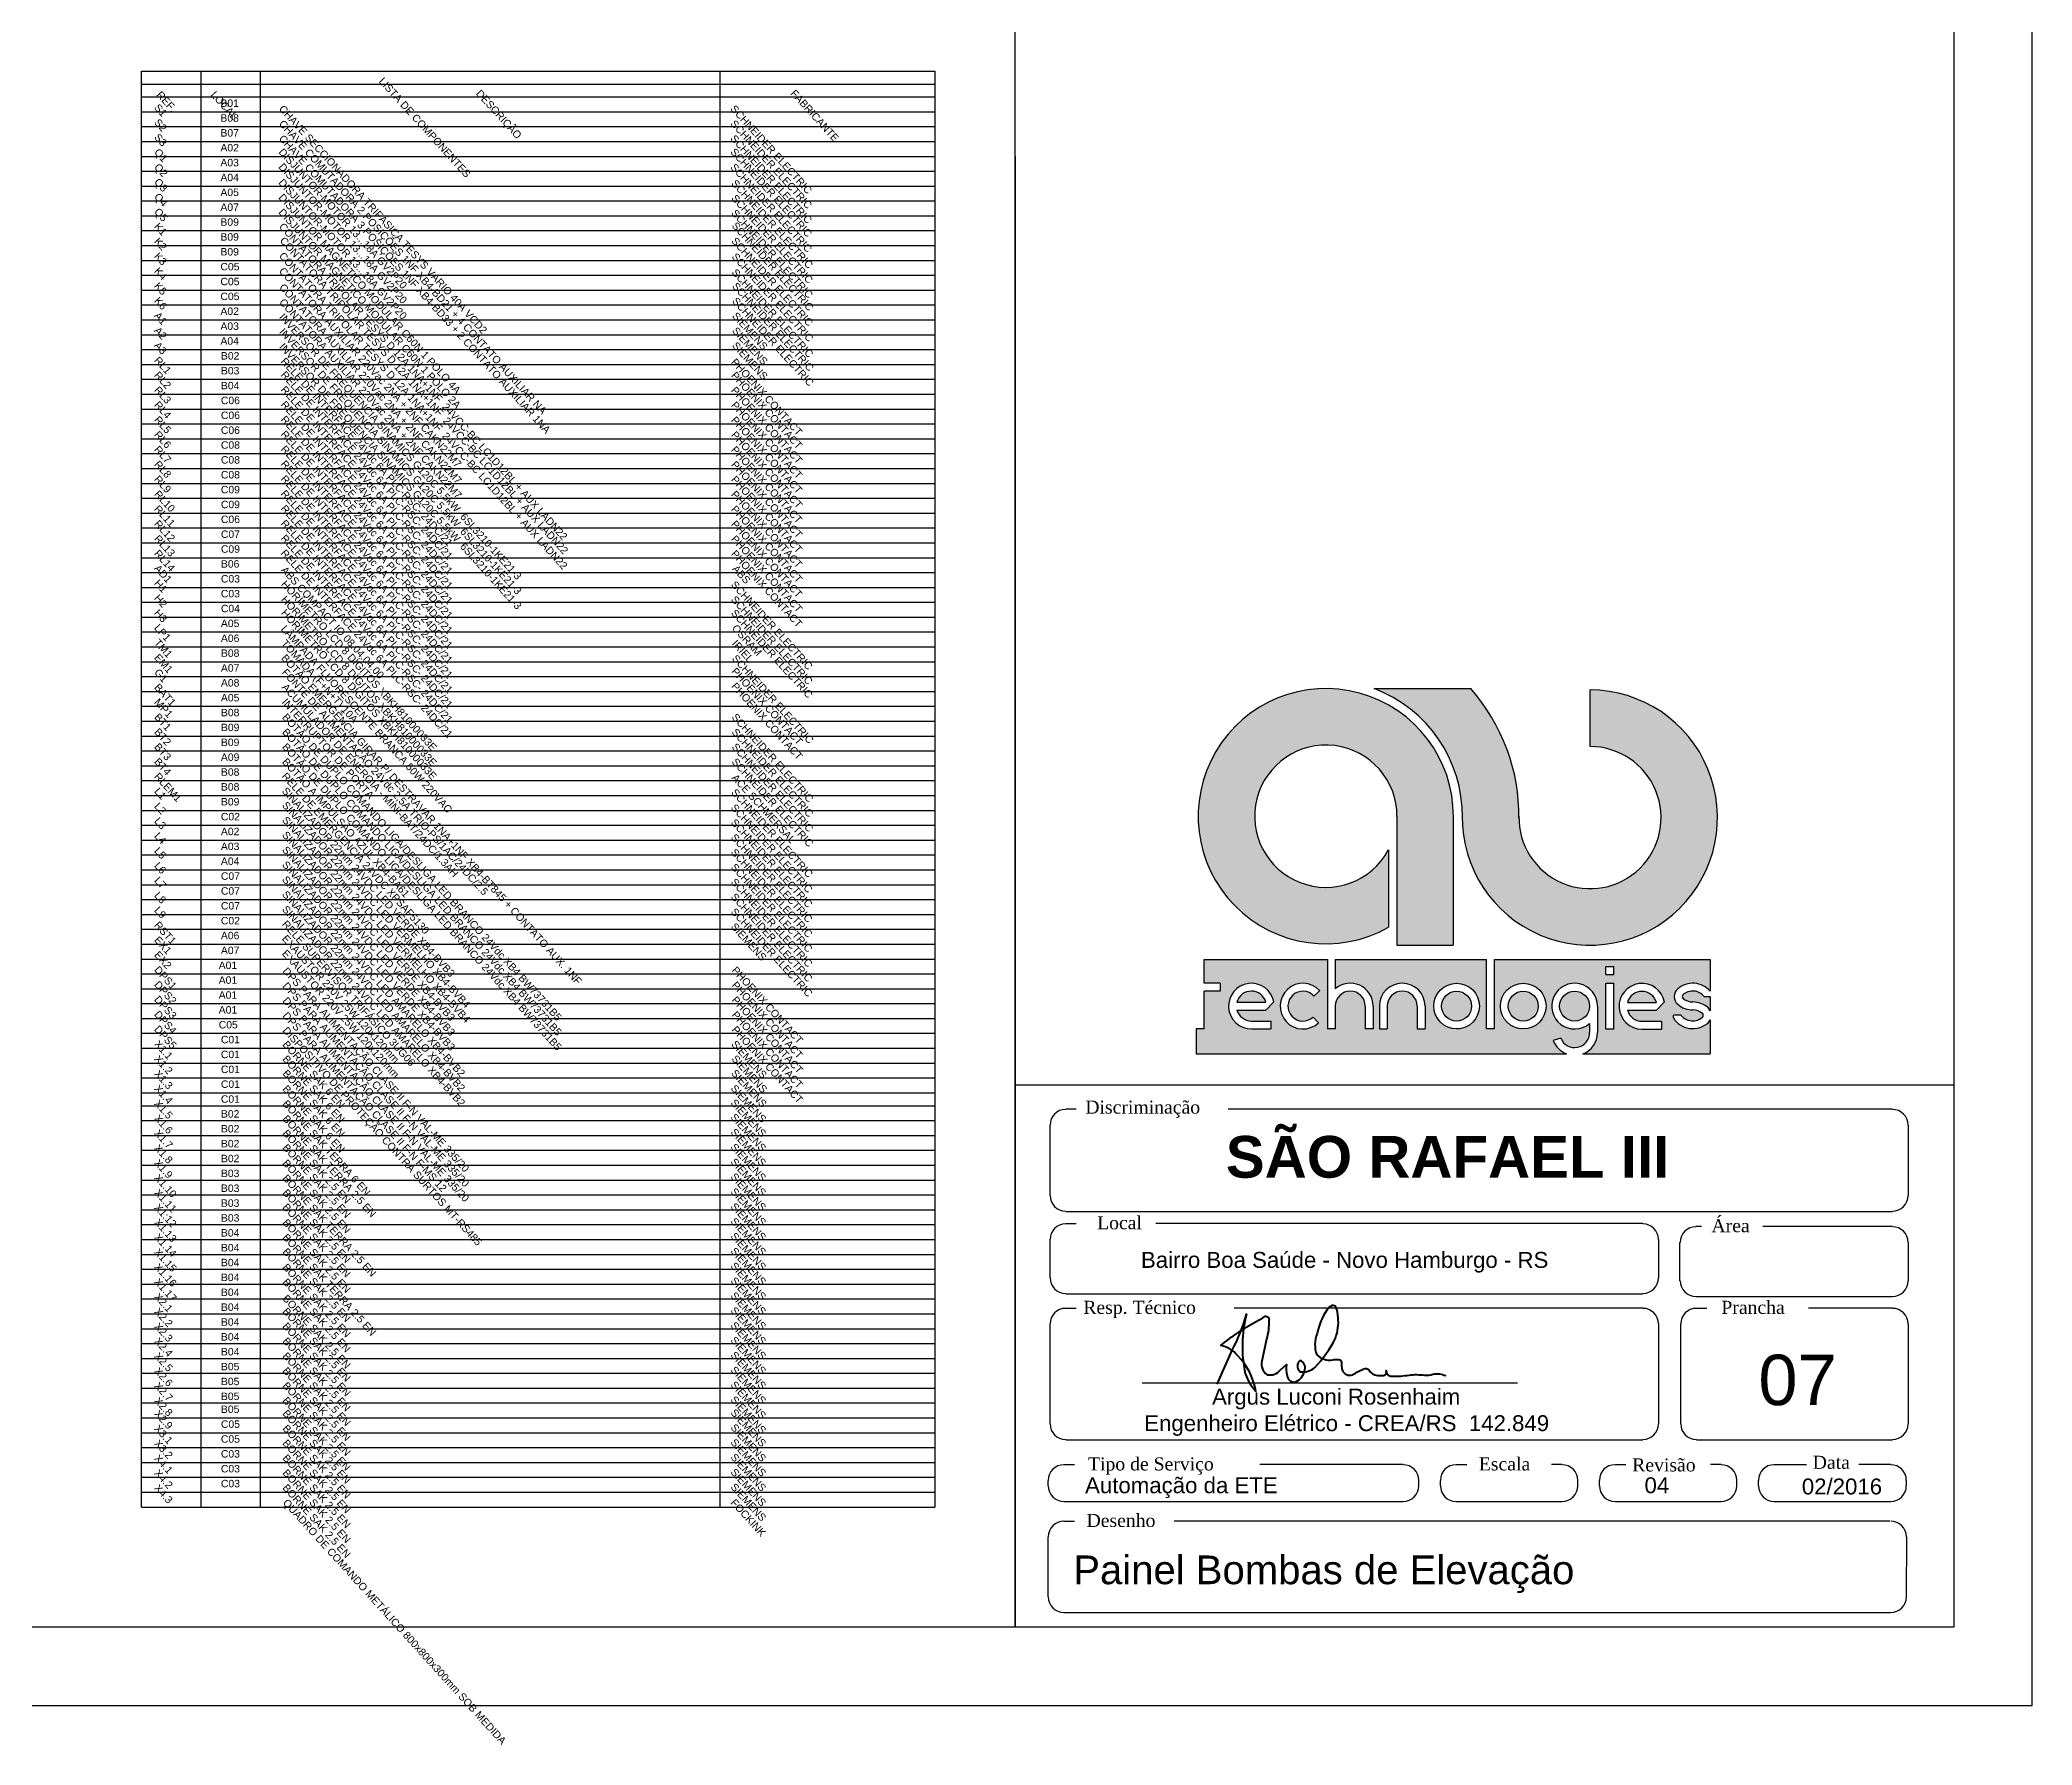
# Model space of a CAD drawing. Header units: millimetres. Extents: x 100 to 940, y 65 to 694.
# Drawn here: x 557.9 to 940, y 92.4 to 419.4 of the extents above; entities that cross this region are included whole.
import ezdxf

# ---------------------------------------------------------------- set-up
doc = ezdxf.new("R2010")
doc.units = ezdxf.units.MM
doc.layers.add('selo', color=7, linetype='Continuous')
doc.styles.add('Notes', font='arial.ttf', dxfattribs={"height": 3})
doc.styles.get("Standard").update_dxf_attribs({"font": 'arial.ttf'})

msp = doc.modelspace()

# ---------------------------------------------------------------- hatches: boundary and pattern name
at = {"layer": 'selo'}
h = msp.add_hatch(color=0, dxfattribs=at)
h.dxf.hatch_style = 1
h.paths.add_polyline_path([(832.33, 294.98), (813.8, 294.98, -0.314958), (830.72, 270.21, 2.411144), (855.21, 294.7), (855.21, 283.86, -2.45129), (841.58, 270.52, 0.182443)])
h.paths.add_polyline_path([(835.35, 243.04), (806.37, 243.04), (806.37, 237.41, -0.642986), (813.63, 234.09), (813.63, 229.71), (812.12, 229.71), (812.12, 234.09, 1), (806.37, 234.09), (806.37, 229.71), (804.86, 229.71), (804.86, 243.04), (781.24, 243.04), (781.24, 238.48), (784.26, 238.48), (784.26, 236.97), (781.23, 236.97), (781.23, 229.71), (779.69, 229.71), (779.69, 224.92), (850.67, 224.92, -0.214084), (848.15, 227.48), (849.6, 227.91, 0.821242), (855.14, 229.01), (855.14, 230.78, -4.60202), (856.65, 234.09), (856.65, 229.01, -0.309238), (853.85, 224.92), (878.25, 224.92), (878.25, 231.45, -0.100697), (877.78, 230.83, -0.45988), (871.2, 231.81), (871.2, 232.32), (872.69, 232.32, 0.427074), (876.81, 232, 0.410877), (876.82, 232.63, 0.186203), (874.92, 233.36, -0.181325), (872.05, 234.44, -0.458616), (872.04, 237.41, -0.41774), (878.25, 236.93), (878.25, 243.04), (836.89, 243.04), (836.89, 229.71), (835.35, 229.71)])
h.paths.add_polyline_path([(834.02, 234.09, -1), (825.25, 234.09, -1)], flags=16)
h.paths.add_polyline_path([(832.51, 234.09, -1), (826.76, 234.09, -1)], flags=0)
h.paths.add_polyline_path([(846.79, 234.09, -1), (838.03, 234.09, -1)], flags=16)
h.paths.add_polyline_path([(845.28, 234.09, -1), (839.54, 234.09, -1)], flags=0)
h.paths.add_polyline_path([(823.59, 234.09), (823.59, 229.71), (822.08, 229.71), (822.08, 234.09, 1), (816.33, 234.09), (816.33, 229.71), (814.82, 229.71), (814.82, 234.09, -1)], flags=16)
h.paths.add_polyline_path([(858.22, 241.69), (859.76, 241.69), (859.76, 240.17), (858.22, 240.17)], flags=16)
h.paths.add_polyline_path([(858.22, 238.48), (859.76, 238.48), (859.76, 229.67), (858.22, 229.67)], flags=16)
h.paths.add_polyline_path([(869.47, 234.88), (867.94, 233.3), (862.39, 233.3, 0.338023), (865.17, 231.18), (868.91, 231.18), (868.91, 229.67), (865.17, 229.67, -2.123663)], flags=16)
h.paths.add_polyline_path([(862.38, 234.78, -0.767778), (867.94, 234.81)], flags=0)
h.paths.add_polyline_path([(803.38, 237.05), (802.27, 236.02, 2.414214), (802.1, 231.96), (803.12, 230.85, -2.414214)], flags=16)
h.paths.add_polyline_path([(794.59, 234.92), (793.05, 233.34), (787.51, 233.34, 0.338023), (790.28, 231.22), (794.03, 231.22), (794.03, 229.71), (790.28, 229.71, -2.123663)], flags=16)
h.paths.add_polyline_path([(793.05, 234.85), (787.5, 234.82, -0.767778)], flags=0)
h.paths.add_polyline_path([(826.76, 234.09, 1), (832.51, 234.09, 1)], flags=0)
h.paths.add_polyline_path([(845.28, 234.09, 1), (839.54, 234.09, 1)], flags=0)
h.paths.add_polyline_path([(849.39, 234.09, 1), (855.14, 234.09, 1)], flags=17)
h.paths.add_polyline_path([(867.94, 234.81, 0.767778), (862.38, 234.78)], flags=0)
h.paths.add_polyline_path([(874.9, 234.87, -0.181325), (877.77, 233.8, -0.101013), (878.25, 233.18), (878.25, 235.92), (877.13, 235.92, 0.427074), (873.01, 236.24, 0.410877), (873, 235.61, 0.186203)], flags=17)
h.paths.add_polyline_path([(793.05, 234.85, 0.767778), (787.5, 234.82)], flags=0)
h = msp.add_hatch(color=0, dxfattribs=at)
h.dxf.hatch_style = 1
h.paths.add_polyline_path([(816.57, 249.21), (816.57, 264.06, -8.182778), (818.19, 270.43), (818.19, 245.77), (829, 245.77), (829, 270.37, 3.718524)])
h = msp.add_hatch(color=0, dxfattribs=at)
h.dxf.hatch_style = 1
h.paths.add_polyline_path([(787.5, 234.82), (793.05, 234.85, 0.767778)])
h.paths.add_polyline_path([(826.76, 234.09, 1), (832.51, 234.09, 1)])
h.paths.add_polyline_path([(839.54, 234.09, 1), (845.28, 234.09, 1)])
h.paths.add_polyline_path([(862.38, 234.78), (867.94, 234.81, 0.767778)])

# ---------------------------------------------------------------- linework, layer by layer
for p, q in [((745, 115), (745, 679)), ((577.4, 138.04), (577.4, 413.34)), ((577.4, 413.34), (729.59, 413.34)), ((588.8, 413.34), (588.8, 138.04)), ((600.2, 413.34), (600.2, 138.04)), ((688.36, 413.34), (688.36, 138.04)), ((729.59, 413.34), (729.59, 138.04)), ((577.4, 410.86), (729.59, 410.86)), ((577.4, 408.42), (729.59, 408.42)), ((577.4, 405.57), (729.59, 405.57)), ((577.4, 402.72), (729.59, 402.72)), ((577.4, 399.87), (729.59, 399.87)), ((577.4, 397.02), (729.59, 397.02)), ((577.4, 394.17), (729.59, 394.17)), ((745, 397), (745, 115)), ((577.4, 391.32), (729.59, 391.32)), ((577.4, 388.47), (729.59, 388.47)), ((577.4, 385.62), (729.59, 385.62)), ((577.4, 382.77), (729.59, 382.77)), ((577.4, 379.92), (729.59, 379.92)), ((577.4, 377.07), (729.59, 377.07)), ((577.4, 374.22), (729.59, 374.22)), ((577.4, 371.37), (729.59, 371.37)), ((577.4, 368.52), (729.59, 368.52)), ((577.4, 365.67), (729.59, 365.67)), ((577.4, 362.82), (729.59, 362.82)), ((577.4, 359.97), (729.59, 359.97)), ((577.4, 357.12), (729.59, 357.12)), ((577.4, 354.27), (729.59, 354.27)), ((577.4, 351.42), (729.59, 351.42)), ((577.4, 348.57), (729.59, 348.57)), ((577.4, 345.72), (729.59, 345.72)), ((577.4, 342.87), (729.59, 342.87)), ((577.4, 340.02), (729.59, 340.02)), ((577.4, 337.17), (729.59, 337.17)), ((577.4, 334.32), (729.59, 334.32)), ((577.4, 331.47), (729.59, 331.47)), ((577.4, 328.62), (729.59, 328.62)), ((577.4, 328.62), (729.59, 328.62)), ((577.4, 325.77), (729.59, 325.77)), ((577.4, 322.92), (729.59, 322.92)), ((577.4, 320.07), (729.59, 320.07)), ((577.4, 317.22), (729.59, 317.22)), ((577.4, 314.37), (729.59, 314.37)), ((577.4, 311.52), (729.59, 311.52)), ((577.4, 308.67), (729.59, 308.67)), ((577.4, 305.82), (729.59, 305.82)), ((577.4, 302.97), (729.59, 302.97)), ((577.4, 300.12), (729.59, 300.12)), ((577.4, 297.27), (729.59, 297.27)), ((577.4, 294.42), (729.59, 294.42)), ((577.4, 291.57), (729.59, 291.57)), ((577.4, 288.72), (729.59, 288.72)), ((577.4, 285.87), (729.59, 285.87)), ((577.4, 283.02), (729.59, 283.02)), ((577.4, 280.17), (729.59, 280.17)), ((577.4, 277.32), (729.59, 277.32)), ((577.4, 274.47), (729.59, 274.47)), ((577.4, 271.62), (729.59, 271.62)), ((577.4, 271.62), (729.59, 271.62)), ((577.4, 268.77), (729.59, 268.77)), ((577.4, 265.92), (729.59, 265.92)), ((577.4, 263.07), (729.59, 263.07)), ((577.4, 260.22), (729.59, 260.22)), ((577.4, 257.37), (729.59, 257.37)), ((577.4, 254.52), (729.59, 254.52)), ((577.4, 251.67), (729.59, 251.67)), ((577.4, 248.82), (729.59, 248.82)), ((577.4, 245.97), (729.59, 245.97)), ((577.4, 243.12), (729.59, 243.12)), ((577.4, 240.27), (729.59, 240.27)), ((577.4, 237.42), (729.59, 237.42)), ((577.4, 234.57), (729.59, 234.57)), ((577.4, 231.72), (729.59, 231.72)), ((577.4, 228.87), (729.59, 228.87)), ((577.4, 226.02), (729.59, 226.02)), ((577.4, 223.17), (729.59, 223.17)), ((577.4, 220.32), (729.59, 220.32)), ((577.4, 217.47), (729.59, 217.47)), ((577.4, 214.99), (729.59, 214.99)), ((577.4, 212.14), (729.59, 212.14)), ((577.4, 209.29), (729.59, 209.29)), ((577.4, 206.44), (729.59, 206.44)), ((577.4, 203.59), (729.59, 203.59)), ((577.4, 200.74), (729.59, 200.74)), ((577.4, 197.89), (729.59, 197.89)), ((577.4, 195.04), (729.59, 195.04)), ((577.4, 192.19), (729.59, 192.19)), ((577.4, 189.34), (729.59, 189.34)), ((577.4, 186.49), (729.59, 186.49)), ((577.4, 183.64), (729.59, 183.64)), ((577.4, 180.79), (729.59, 180.79)), ((577.4, 177.94), (729.59, 177.94)), ((577.4, 175.09), (729.59, 175.09)), ((577.4, 172.24), (729.59, 172.24)), ((577.4, 169.39), (729.59, 169.39)), ((577.4, 166.54), (729.59, 166.54)), ((577.4, 163.69), (729.59, 163.69)), ((577.4, 160.84), (729.59, 160.84)), ((577.4, 157.99), (729.59, 157.99)), ((577.4, 155.14), (729.59, 155.14)), ((577.4, 152.29), (729.59, 152.29)), ((577.4, 149.44), (729.59, 149.44)), ((577.4, 146.59), (729.59, 146.59)), ((577.4, 143.74), (729.59, 143.74)), ((577.4, 140.89), (729.59, 140.89)), ((577.4, 138.04), (729.59, 138.04))]:
    msp.add_line(p, q)
for points in [[(100, 100), (940, 100), (940, 693.94), (100, 693.94)], [(150, 679), (925, 679), (925, 115), (150, 115)]]:
    msp.add_lwpolyline(points, close=True)
for p in [(577.4, 411.27), (577.4, 411.27), (582.96, 228.87), (582.96, 228.87)]:
    msp.add_point(p)
at = {"layer": 'selo', "color": 0}
for p, q in [((813.8, 294.98), (832.33, 294.98)), ((855.21, 283.86), (855.21, 294.7)), ((818.19, 270.43), (818.19, 245.77)), ((829, 270.37), (829, 245.77)), ((816.57, 264.06), (816.57, 249.21)), ((818.19, 245.77), (829, 245.77)), ((781.24, 238.48), (781.24, 243.04)), ((781.24, 243.04), (804.86, 243.04)), ((804.86, 243.04), (804.86, 229.71)), ((806.37, 243.04), (806.37, 237.41)), ((806.37, 243.04), (835.35, 243.04)), ((835.35, 229.71), (835.35, 243.04)), ((836.89, 243.04), (878.25, 243.04)), ((836.89, 229.71), (836.89, 243.01)), ((858.22, 240.17), (858.22, 241.69)), ((858.22, 241.69), (859.76, 241.69)), ((859.76, 240.17), (859.76, 241.69)), ((878.25, 243.04), (878.25, 236.93)), ((781.23, 229.71), (781.23, 236.97)), ((784.26, 236.97), (781.23, 236.97)), ((784.26, 238.48), (781.24, 238.48)), ((784.26, 238.48), (784.26, 236.97)), ((802.27, 236.02), (803.38, 237.05)), ((858.22, 240.17), (859.76, 240.17)), ((858.22, 229.67), (858.22, 238.48)), ((858.22, 238.48), (859.76, 238.48)), ((859.76, 229.67), (859.76, 238.48)), ((787.5, 234.82), (793.05, 234.85)), ((787.51, 233.34), (793.05, 233.34)), ((793.05, 233.34), (794.59, 234.92)), ((806.37, 234.09), (806.37, 229.71)), ((812.12, 234.09), (812.12, 229.71)), ((813.63, 234.09), (813.63, 229.71)), ((814.82, 234.09), (814.82, 229.71)), ((816.33, 234.09), (816.33, 229.71)), ((822.08, 234.09), (822.08, 229.71)), ((823.59, 234.09), (823.59, 229.71)), ((856.65, 234.09), (856.65, 229.01)), ((862.38, 234.78), (867.94, 234.81)), ((862.39, 233.3), (867.94, 233.3)), ((867.94, 233.3), (869.47, 234.88)), ((877.13, 235.92), (878.25, 235.92)), ((878.25, 235.92), (878.25, 233.18)), ((781.23, 229.71), (779.69, 229.71)), ((779.69, 229.71), (779.69, 224.92)), ((790.28, 231.22), (794.03, 231.22)), ((790.28, 229.71), (794.03, 229.71)), ((794.03, 231.22), (794.03, 229.71)), ((802.1, 231.96), (803.12, 230.85)), ((806.37, 229.71), (804.86, 229.71)), ((813.63, 229.71), (812.12, 229.71)), ((814.82, 229.71), (816.33, 229.71)), ((822.08, 229.71), (823.59, 229.71)), ((830.17, 229.74), (829.63, 229.71)), ((836.89, 229.71), (835.35, 229.71)), ((855.14, 230.78), (855.14, 229.01)), ((859.76, 229.67), (858.22, 229.67)), ((865.17, 231.18), (868.91, 231.18)), ((865.17, 229.67), (868.91, 229.67)), ((868.91, 231.18), (868.91, 229.67)), ((872.69, 232.32), (871.2, 232.32)), ((871.2, 231.81), (871.2, 232.32)), ((878.25, 231.45), (878.25, 224.92)), ((849.6, 227.91), (848.15, 227.48)), ((779.69, 224.92), (850.67, 224.92)), ((853.85, 224.92), (878.25, 224.92)), ((745, 219), (925, 219)), ((756.69, 214.33), (754.66, 214.33)), ((913.21, 214.33), (785.84, 214.33)), ((751.61, 211.28), (751.61, 197.78)), ((916.26, 197.78), (916.26, 211.28)), ((754.66, 194.73), (913.21, 194.73)), ((754.66, 192.4), (756.69, 192.4)), ((865.35, 192.4), (771.93, 192.4)), ((876.56, 191.84), (875.51, 191.84)), ((913.21, 191.84), (888.36, 191.84)), ((751.61, 189.35), (751.61, 181.99)), ((868.39, 181.99), (868.39, 189.35)), ((872.46, 181.43), (872.46, 188.79)), ((916.26, 181.43), (916.26, 188.79)), ((754.66, 178.94), (865.35, 178.94)), ((754.66, 176.19), (756.69, 176.19)), ((865.35, 176.19), (787, 176.19)), ((875.51, 178.39), (913.21, 178.39)), ((875.6, 176.19), (877.63, 176.19)), ((913.21, 176.19), (897.13, 176.19)), ((751.61, 173.14), (751.61, 153.98)), ((868.39, 153.98), (868.39, 173.14)), ((872.55, 173.14), (872.55, 153.98)), ((916.26, 153.98), (916.26, 173.14)), ((769.31, 161.86), (841.3, 161.86)), ((754.66, 150.93), (865.35, 150.93)), ((875.6, 150.93), (913.21, 150.93)), ((754.31, 146.2), (756.34, 146.2)), ((819.36, 146.2), (791.92, 146.2)), ((829.52, 146.2), (831.56, 146.2)), ((849.85, 146.2), (847.82, 146.2)), ((860.01, 146.2), (862.05, 146.2)), ((880.34, 146.2), (878.31, 146.2)), ((890.51, 146.2), (896.7, 146.2)), ((912.87, 146.2), (906.79, 146.2)), ((751.26, 143.15), (751.26, 142.13)), ((822.41, 142.13), (822.41, 143.15)), ((826.47, 143.15), (826.47, 142.13)), ((852.9, 142.13), (852.9, 143.15)), ((856.97, 143.15), (856.97, 142.13)), ((883.39, 142.13), (883.39, 143.15)), ((887.46, 143.15), (887.46, 142.13)), ((915.92, 142.13), (915.92, 143.15)), ((754.31, 139.08), (819.36, 139.08)), ((829.52, 139.08), (849.85, 139.08)), ((860.01, 139.08), (880.34, 139.08)), ((890.51, 139.08), (912.87, 139.08)), ((754.31, 135.36), (756.34, 135.36)), ((912.72, 135.31), (775.47, 135.36)), ((751.26, 132.31), (751.26, 120.82)), ((915.89, 120.81), (915.94, 132.31)), ((754.31, 117.82), (912.89, 117.82))]:
    msp.add_line(p, q, dxfattribs=at)
msp.add_lwpolyline([(745, 115), (745, 219), (925, 219), (925, 115)], close=True, dxfattribs=at)
at = {"layer": 'selo', "color": 0, "linetype": 'Continuous', "lineweight": 40, "transparency": 33554687}
msp.add_lwpolyline([(783.71, 161.57), (786.63, 168.22, 0.05993), (789.33, 175.04, 0.114734), (789.08, 163.67, 0.105575), (791.11, 160.29, 0.152792), (787.63, 167.08, 0.174248), (784.39, 169.03, -0.042414), (791.18, 173.62, 0.031525), (792.89, 174.61, -0.590951), (793.63, 173.83, -0.072), (793.17, 170.24), (792.28, 166.01, 0.292783), (793.28, 163.42, 0.292783), (795.87, 164.34), (797.01, 165.37, 0.084237), (797.12, 163.21, 0.426622), (798.79, 162.03, 0.240648), (800.53, 164.41, 0.382176), (799.64, 166.16, 0.493606), (799.64, 163.99, 0.220907), (802.42, 164.77, 0.080728), (806.4, 170.45, 0.11357), (806.91, 174.35, 0.101958), (806.48, 176.38, 0.356196), (805.74, 176.66, 0.192525), (804.76, 175.82, 0.098877), (802.91, 171.31, 0.195151), (802.81, 167.22, 0.246302), (805.86, 166.26, -0.124424), (807.06, 166.31, -0.323775), (807.56, 165.76, 0.115641), (807.71, 164.34, 0.432756), (809.7, 163.42, -0.031443), (811.86, 164.54, -0.343208), (812.82, 164.33, 0.248336), (814.47, 163.28), (815.44, 163.24, 0.553873), (816.15, 164.19, 0.474188), (817.24, 163.13, 0.048993), (820.55, 163.35, -0.070964), (823.46, 163.31, 0.086771), (825.09, 163.52, -0.151332), (827.53, 163.24)], format="xyb", dxfattribs=at)
at = {"layer": 'selo', "color": 0}
for centre, radius in [((829.63, 234.09), 4.38), ((829.63, 234.09), 2.87), ((842.41, 234.09), 4.38), ((842.41, 234.09), 2.87), ((852.26, 234.09), 2.87)]:
    msp.add_circle(centre, radius, dxfattribs=at)
for centre, radius, start, end in [((804.54, 270.51), 24.47, 359.68, 299.4716), ((804.56, 270.5), 26.17, 359.3799, 69.3088), ((855.19, 270.24), 24.47, 179.3659, 89.9528), ((804.56, 270.5), 37.02, 359.3542, 41.3911), ((804.55, 270.5), 13.64, 359.6979, 331.8281), ((855.21, 270.23), 13.63, 178.8138, 90), ((790.28, 234.09), 4.38, 10.8601, 270), ((790.28, 234.09), 2.87, 15.2617, 165.3268), ((800.16, 234.08), 4.38, 42.6221, 312.6221), ((800.16, 234.08), 2.87, 42.6221, 312.6221), ((809.24, 234.09), 4.38, 0, 130.9618), ((809.24, 234.09), 2.87, 0, 180), ((819.2, 234.09), 4.38, 0, 180), ((819.2, 234.09), 2.87, 0, 180), ((852.26, 234.09), 4.38, 0, 310.9618), ((865.17, 234.05), 4.38, 10.8601, 270), ((865.17, 234.05), 2.87, 15.2617, 165.3268), ((873.33, 235.92), 1.96, 130.762, 229.3098), ((874.91, 234.1), 4.38, 40.2262, 130.9152), ((874.91, 234.11), 2.86, 39.285, 131.7894), ((790.28, 234.09), 2.87, 195.2942, 270), ((865.17, 234.05), 2.87, 195.2942, 270), ((874.91, 237.73), 4.37, 229.0108, 270.0418), ((873.33, 235.92), 0.45, 127.1355, 232.2591), ((874.9, 237.7), 2.82, 227.7757, 270.1536), ((874.91, 230.51), 4.37, 49.0108, 90.0418), ((874.92, 230.54), 2.82, 47.7757, 90.1536), ((876.49, 232.32), 1.96, 26.2375, 49.3098), ((874.91, 234.14), 4.38, 212.1283, 310.9152), ((874.91, 234.13), 2.86, 219.285, 311.7894), ((876.49, 232.32), 0.45, 307.1355, 52.2591), ((876.49, 232.32), 1.96, 310.762, 333.7625), ((852.26, 229.01), 4.38, 200.3996, 248.7344), ((852.26, 229.01), 2.87, 202.4229, 0), ((852.26, 229.01), 4.38, 291.2656, 0), ((754.66, 211.28), 3, 90, 180), ((913.21, 211.28), 3, 0, 90), ((754.66, 197.78), 3, 180, 270), ((913.21, 197.78), 3, 270, 0), ((754.66, 189.35), 3, 90, 180), ((865.35, 189.35), 3, 0, 90), ((875.51, 188.79), 3, 90, 180), ((913.21, 188.79), 3, 0, 90), ((754.66, 181.99), 3, 180, 270), ((865.35, 181.99), 3, 270, 0), ((875.51, 181.43), 3, 180, 270), ((913.21, 181.43), 3, 270, 0), ((754.66, 173.14), 3, 90, 180), ((865.35, 173.14), 3, 0, 90), ((875.6, 173.14), 3, 90, 180), ((913.21, 173.14), 3, 0, 90), ((754.66, 153.98), 3, 180, 270), ((865.35, 153.98), 3, 270, 0), ((875.6, 153.98), 3, 180, 270), ((913.21, 153.98), 3, 270, 0), ((754.31, 143.15), 3, 90, 180), ((819.36, 143.15), 3, 0, 90), ((829.52, 143.15), 3, 90, 180), ((849.85, 143.15), 3, 0, 90), ((860.01, 143.15), 3, 90, 180), ((880.34, 143.15), 3, 0, 90), ((890.51, 143.15), 3, 90, 180), ((912.87, 143.15), 3, 0, 90), ((754.31, 142.13), 3, 180, 270), ((819.36, 142.13), 3, 270, 0), ((829.52, 142.13), 3, 180, 270), ((849.85, 142.13), 3, 270, 0), ((860.01, 142.13), 3, 180, 270), ((880.34, 142.13), 3, 270, 0), ((890.51, 142.13), 3, 180, 270), ((912.87, 142.13), 3, 270, 0), ((754.31, 132.31), 3, 90, 180), ((912.89, 132.31), 3, 0, 90), ((754.31, 120.82), 3, 180, 270), ((912.89, 120.82), 3, 270, 0)]:
    msp.add_arc(centre, radius, start, end, dxfattribs=at)

# ---------------------------------------------------------------- texts
at = {"style": 'Notes'}
for s, p in [('REF.', (580.18, 408.74)), ('LOCAL.', (590.6, 408.74)), ('LISTA DE COMPONENTES', (622.84, 411.34)), ('DESCRIÇÃO', (641.47, 409)), ('FABRICANTE', (701.79, 409.02)), ('S1', (579.75, 406.28)), ('CHAVE SECCIONADORA TRIFÁSICA TESYS VARIO 40A VCD2', (603.67, 406.04)), ('SCHNEIDER ELECTRIC', (690.26, 406.05)), ('S2', (579.75, 403.43)), ('S3', (579.75, 400.58)), ('CHAVE COMUTADORA 2 POSIÇÕES 1NF XB4-BD21 + 4 CONTATO AUXILIAR NA', (603.67, 403.19)), ('SCHNEIDER ELECTRIC', (690.26, 403.2)), ('Q1', (579.75, 397.73)), ('DISJUNTOR-MOTOR 13...18A GV2P20', (603.61, 397.77)), ('CHAVE COMUTADORA 3 POSIÇÕES 1NF XB4-BD33 + 2 CONTATO AUXILIAR 1NA', (603.67, 400.34)), ('SCHNEIDER ELECTRIC', (690.26, 400.35)), ('SCHNEIDER ELECTRIC', (690.26, 397.78)), ('Q2', (579.75, 394.88)), ('DISJUNTOR-MOTOR 13...18A GV2P20', (603.61, 394.92)), ('SCHNEIDER ELECTRIC', (690.26, 394.84)), ('Q3', (579.75, 392.03)), ('Q4', (579.75, 389.18)), ('DISJUNTOR-MOTOR 13...18A GV2P20', (603.59, 391.91)), ('DISJUNTOR MAGNÉTICO MODULAR C60N 1 POLO 4A', (603.59, 389.06)), ('SCHNEIDER ELECTRIC', (690.44, 391.75)), ('Q5', (579.75, 386.33)), ('DISJUNTOR MAGNÉTICO MODULAR C60N 1 POLO 2A', (603.59, 386.21)), ('SCHNEIDER ELECTRIC', (690.44, 388.9)), ('SCHNEIDER ELECTRIC', (690.44, 386.05)), ('K1', (579.75, 383.48)), ('CONTATORA TRIPOLAR TESYS D 12A 1NA+1NF  24VCC\xadBC LC1D12BL + AUX LADN22', (603.69, 383.47)), ('SCHNEIDER ELECTRIC', (690.53, 383.63)), ('K2', (579.75, 380.63)), ('K3', (579.75, 377.78)), ('CONTATORA TRIPOLAR TESYS D 12A 1NA+1NF  24VCC\xadBC LC1D12BL + AUX LADN22', (603.69, 377.86)), ('CONTATORA TRIPOLAR TESYS D 12A 1NA+1NF  24VCC\xadBC LC1D12BL + AUX LADN22', (603.84, 380.78)), ('SCHNEIDER ELECTRIC', (690.45, 380.7)), ('SCHNEIDER ELECTRIC', (690.51, 377.7)), ('K4', (579.75, 374.93)), ('CONTATORA AUXILIAR 220Vac 2NA + 2NF CAKN22M7', (603.69, 374.95)), ('SCHNEIDER ELECTRIC', (690.51, 374.66)), ('K5', (579.75, 372.08)), ('CONTATORA AUXILIAR 220Vac 2NA + 2NF CAKN22M7', (603.74, 371.82)), ('SCHNEIDER ELECTRIC', (690.59, 372.05)), ('A1', (579.75, 366.38)), ('K6', (579.75, 369.23)), ('INVERSOR DE FREQUENCIA SINAMICS G120C 5.5kW  6SL3210-1KE21-3', (603.74, 366.12)), ('CONTATORA AUXILIAR 220Vac 2NA + 2NF CAKN22M7', (603.74, 368.97)), ('SCHNEIDER ELECTRIC', (690.59, 369.2)), ('SIEMENS', (690.59, 366.35)), ('A2', (579.75, 363.53)), ('INVERSOR DE FREQUENCIA SINAMICS G120C 5.5kW  6SL3210-1KE21-3', (603.74, 363.27)), ('SIEMENS', (690.59, 363.5)), ('A3', (579.75, 360.68)), ('INVERSOR DE FREQUENCIA SINAMICS G120C 5.5kW  6SL3210-1KE21-3', (603.74, 360.42)), ('SIEMENS', (690.59, 360.65)), ('RL1', (579.76, 357.83)), ('RL2', (579.76, 354.98)), ('RELE DE INTERFACE 24Vdc 6A PLC-RSC- 24DC/21', (604.03, 357.62)), ('RELE DE INTERFACE 24Vdc 6A PLC-RSC- 24DC/21', (604.03, 355.05)), ('PHOENIX CONTACT', (690.4, 357.49)), ('PHOENIX CONTACT', (690.4, 354.92)), ('RL3', (579.76, 352.13)), ('RELE DE INTERFACE 24Vdc 6A PLC-RSC- 24DC/21', (604.03, 352.2)), ('PHOENIX CONTACT', (690.4, 352.07)), ('RL4', (579.76, 349.28)), ('RELE DE INTERFACE 24Vdc 6A PLC-RSC- 24DC/21', (604.03, 349.35)), ('PHOENIX CONTACT', (690.4, 349.22)), ('RL5', (579.76, 346.43)), ('RL6', (579.76, 343.58)), ('RELE DE INTERFACE 24Vdc 6A PLC-RSC- 24DC/21', (604.03, 346.5)), ('RELE DE INTERFACE 24Vdc 6A PLC-RSC- 24DC/21', (604.03, 343.65)), ('PHOENIX CONTACT', (690.4, 346.37)), ('PHOENIX CONTACT', (690.4, 343.52)), ('RL7', (579.76, 340.73)), ('RELE DE INTERFACE 24Vdc 6A PLC-RSC- 24DC/21', (604.03, 340.8)), ('PHOENIX CONTACT', (690.4, 340.67)), ('RL8', (579.76, 337.88)), ('RELE DE INTERFACE 24Vdc 6A PLC-RSC- 24DC/21', (604.03, 337.95)), ('PHOENIX CONTACT', (690.4, 337.82)), ('RL9', (579.76, 335.03)), ('RL10', (579.76, 332.18)), ('RELE DE INTERFACE 24Vdc 6A PLC-RSC- 24DC/21', (604.03, 335.1)), ('RELE DE INTERFACE 24Vdc 6A PLC-RSC- 24DC/21', (604.03, 332.25)), ('PHOENIX CONTACT', (690.4, 334.97)), ('PHOENIX CONTACT', (690.4, 332.12)), ('RL11', (579.76, 329.33)), ('RELE DE INTERFACE 24Vdc 6A PLC-RSC- 24DC/21', (604.03, 329.4)), ('PHOENIX CONTACT', (690.4, 329.27)), ('RL12', (579.76, 326.48)), ('RELE DE INTERFACE 24Vdc 6A PLC-RSC- 24DC/21', (604.03, 326.55)), ('PHOENIX CONTACT', (690.4, 326.42)), ('RL13', (579.76, 323.63)), ('RL14', (579.76, 320.78)), ('RELE DE INTERFACE 24Vdc 6A PLC-RSC- 24DC/21', (604.03, 323.7)), ('RELE DE INTERFACE 24Vdc 6A PLC-RSC- 24DC/21', (604.03, 320.85)), ('PHOENIX CONTACT', (690.4, 323.57)), ('PHOENIX CONTACT', (690.4, 320.72)), ('AD1', (579.75, 317.93)), ('ABS COMPACT IO 08.04.04.00', (604.1, 317.61)), ('ABS', (690.62, 317.85)), ('H1', (579.75, 315.08)), ('HORÍMETRO LCD 8 DÍGITOS XBKH81000033E ', (604.1, 314.9)), ('SCHNEIDER ELECTRIC', (690.37, 314.8)), ('H2', (579.75, 312.23)), ('H3', (579.75, 309.38)), ('HORÍMETRO LCD 8 DÍGITOS XBKH81000033E ', (604.1, 311.96)), ('HORÍMETRO LCD 8 DÍGITOS XBKH81000033E ', (604.1, 309.39)), ('SCHNEIDER ELECTRIC', (690.37, 311.95)), ('SCHNEIDER ELECTRIC', (690.37, 309.38)), ('LP1', (579.76, 306.53)), ('LÂMPADA FLUORESCENTE BRANCA 50W 220VAC', (604.08, 306.3)), ('OSRAM', (690.57, 306.48)), ('TM1', (579.76, 303.68)), ('TOMADA (F+N+T) 10A', (604.14, 303.56)), ('IRIEL', (690.55, 303.5)), ('EM1', (579.76, 300.83)), ('G1', (579.76, 297.98)), ('BOTÃO EMERGÊNCIA GIRAR P/ DESTRAVAR 1NA+1NF XB4-BT845 + CONTATO AUX. 1NF', (604.14, 300.75)), ('FONTE DE ALIMENTAÇÃO 24Vdc 2,5A TRIO-PS/1AC/24DC/2.5', (604.24, 297.99)), ('PHOENIX CONTACT', (690.46, 298.19)), ('SCHNEIDER ELECTRIC', (690.55, 300.68)), ('BAT1', (579.76, 295.13)), ('ACUMULADOR DE ENERGIA - MINI-BAT/24DC/1.3AH', (604.24, 295.14)), ('PHOENIX CONTACT', (690.46, 295.34)), ('MP1', (579.76, 292.28)), ('INTERRUPTOR DE PORTA', (604.24, 292.29)), ('BT1', (579.76, 289.43)), ('BT2', (579.76, 286.58)), ('BOTÃO DE DUPLO COMANDO LIGA/DESLIGA LED BRANCO 24Vdc XB4 BW73731B5', (604.3, 289.4)), ('BOTÃO DE DUPLO COMANDO LIGA/DESLIGA LED BRANCO 24Vdc XB4 BW73731B5', (604.3, 286.55)), ('SCHNEIDER ELECTRIC', (690.51, 289.4)), ('SCHNEIDER ELECTRIC', (690.51, 286.55)), ('BT3', (579.76, 283.73)), ('BOTÃO DE DUPLO COMANDO LIGA/DESLIGA LED BRANCO 24Vdc XB4 BW73731B5', (604.3, 283.7)), ('SCHNEIDER ELECTRIC', (690.51, 283.7)), ('BT4', (579.76, 280.88)), ('RELE DE EMERGENCIA 24VDC XPSAF5130', (604.23, 278.08)), ('BOTÃO A IMPULSÃO AZUL XB4-BA61', (604.3, 280.85)), ('SCHNEIDER ELECTRIC', (690.51, 280.85)), ('RLEM1', (579.76, 278.03)), ('L1', (579.76, 275.18)), ('SINALIZADOR 22mm 24VDC LED VERDE XB4-BVB3', (604.24, 275.26)), ('ACE SCHMERSAL', (690.52, 277.79)), ('SCHNEIDER ELECTRIC', (690.42, 274.96)), ('L2', (579.76, 272.33)), ('SINALIZADOR 22mm 24VDC LED VERMELHO XB4-BVB4', (604.28, 272.52)), ('SCHNEIDER ELECTRIC', (690.34, 272.04)), ('L3', (579.76, 269.48)), ('L4', (579.76, 266.63)), ('SINALIZADOR 22mm 24VDC LED VERMELHO XB4-BVB4', (604.28, 269.67)), ('SINALIZADOR 22mm 24VDC LED VERDE XB4-BVB3', (604.28, 266.82)), ('SCHNEIDER ELECTRIC', (690.34, 269.19)), ('L5', (579.76, 263.78)), ('SINALIZADOR 22mm 24VDC LED VERDE XB4-BVB3', (604.28, 263.97)), ('SCHNEIDER ELECTRIC', (690.34, 266.34)), ('SCHNEIDER ELECTRIC', (690.34, 263.49)), ('L6', (579.76, 260.93)), ('SINALIZADOR 22mm 24VDC LED VERDE XB4-BVB3', (604.28, 261.12)), ('SCHNEIDER ELECTRIC', (690.34, 260.64)), ('L7', (579.76, 258.08)), ('L8', (579.76, 255.23)), ('SINALIZADOR 22mm 24VDC LED AMARELO XB4-BVB2', (604.28, 258.27)), ('SINALIZADOR 22mm 24VDC LED AMARELO XB4-BVB2', (604.28, 255.42)), ('SCHNEIDER ELECTRIC', (690.34, 257.79)), ('L9', (579.76, 252.38)), ('SINALIZADOR 22mm 24VDC LED AMARELO XB4-BVB2', (604.28, 252.57)), ('SCHNEIDER ELECTRIC', (690.34, 254.94)), ('SCHNEIDER ELECTRIC', (690.34, 252.09)), ('RST1', (579.76, 249.53)), ('RELE SUPERVISOR TRIFÁSICO 3UG06', (604.28, 249.72)), ('SIEMENS', (690.34, 249.24)), ('EX1', (579.76, 246.68)), ('EX2', (579.76, 243.83)), ('EXAUSTOR 220V 25W 120x120mm', (604.26, 246.95)), ('EXAUSTOR 220V 25W 120x120mm', (604.26, 244.1)), ('DPS1', (579.76, 240.98)), ('DPS PARA ALIMENTAÇÃO CLASE II F-N VAL-ME 335/20', (604.38, 240.72)), ('PHOENIX CONTACT', (690.52, 240.88)), ('DPS2', (579.76, 238.13)), ('DPS PARA ALIMENTAÇÃO CLASE II F-N VAL-ME 335/20', (604.38, 237.87)), ('PHOENIX CONTACT', (690.52, 238.03)), ('DPS3', (579.76, 235.28)), ('DPS4', (579.76, 232.43)), ('DPS PARA ALIMENTAÇÃO CLASE II F-N VAL-ME 335/20', (604.38, 235.02)), ('PHOENIX CONTACT', (690.52, 235.18)), ('PHOENIX CONTACT', (690.52, 232.33)), ('DPS5', (579.76, 229.58)), ('DPS PARA ALIMENTAÇÃO CLASE II F-N F-MS 12', (604.38, 232.17)), ('DISPOSITIVO DE PROTEÇÃO CONTRA SURTOS MT-RS485', (604.38, 229.32)), ('PHOENIX CONTACT', (690.52, 229.48)), ('X1.1', (579.76, 226.73)), ('BORNE SAK 6 EN', (604.37, 226.65)), ('SIEMENS', (690.43, 226.7)), ('X1.2', (579.76, 223.88)), ('X1.3', (579.76, 221.03)), ('BORNE SAK 6 EN', (604.37, 223.87)), ('BORNE SAK 6 EN', (604.37, 221.11)), ('SIEMENS', (690.4, 221.15)), ('SIEMENS', (690.49, 223.92)), ('X1.4', (579.76, 218.18)), ('BORNE SAK 6 EN', (604.37, 218.13)), ('SIEMENS', (690.33, 218.23)), ('X1.5', (579.76, 215.33)), ('BORNE SAK TERRA 6 EN ', (604.37, 215.29)), ('SIEMENS', (690.31, 215.45)), ('X1.6', (579.76, 212.48)), ('X1.7', (579.76, 209.63)), ('BORNE SAK TERRA 2.5 EN ', (604.37, 212.4)), ('BORNE SAK 2.5 EN', (604.37, 209.62)), ('SIEMENS', (690.29, 212.69)), ('SIEMENS', (690.29, 209.84)), ('X1.8', (579.76, 206.78)), ('BORNE SAK 2.5 EN', (604.37, 206.86)), ('SIEMENS', (690.29, 206.99)), ('X1.9', (579.76, 203.93)), ('BORNE SAK 2.5 EN', (604.37, 203.89)), ('SIEMENS', (690.29, 204.14)), ('X1.10', (579.76, 201.08)), ('X1.11', (579.76, 198.23)), ('BORNE SAK TERRA 2.5 EN ', (604.37, 201)), ('BORNE SAK 2.5 EN', (604.37, 198.22)), ('SIEMENS', (690.29, 201.29)), ('SIEMENS', (690.29, 198.44)), ('X1:12', (579.76, 195.38)), ('BORNE SAK 2.5 EN', (604.37, 195.46)), ('SIEMENS', (690.29, 195.59)), ('X1.13', (579.76, 192.53)), ('BORNE SAK 2.5 EN', (604.37, 192.49)), ('SIEMENS', (690.29, 192.74)), ('X1.14', (579.76, 189.68)), ('X1.15', (579.76, 186.83)), ('BORNE SAK TERRA 2.5 EN ', (604.37, 189.67)), ('BORNE SAK 2.5 EN', (604.37, 186.91)), ('SIEMENS', (690.29, 189.89)), ('SIEMENS', (690.29, 187.04)), ('X1.16', (579.76, 183.98)), ('BORNE SAK 2.5 EN', (604.37, 183.93)), ('SIEMENS', (690.29, 184.19)), ('X1.17', (579.76, 181.13)), ('BORNE SAK 2.5 EN', (604.37, 181.09)), ('SIEMENS', (690.29, 181.34)), ('X2.1', (579.76, 178.28)), ('X2.2', (579.76, 175.43)), ('BORNE SAK 2.5 EN', (604.37, 177.96)), ('BORNE SAK 2.5 EN', (604.37, 175.48)), ('SIEMENS', (690.29, 178.49)), ('SIEMENS', (690.29, 175.64)), ('X2.3', (579.76, 172.58)), ('BORNE SAK 2.5 EN', (604.37, 172.63)), ('SIEMENS', (690.29, 172.79)), ('X2.4', (579.76, 169.73)), ('BORNE SAK 2.5 EN', (604.37, 169.78)), ('SIEMENS', (690.29, 169.94)), ('X2.5', (579.76, 166.88)), ('X2.6', (579.76, 164.03)), ('BORNE SAK 2.5 EN', (604.37, 166.93)), ('BORNE SAK 2.5 EN', (604.37, 164.08)), ('SIEMENS', (690.29, 167.09)), ('SIEMENS', (690.29, 164.24)), ('X2.7', (579.76, 161.18)), ('BORNE SAK 2.5 EN', (604.37, 161.23)), ('SIEMENS', (690.29, 161.39)), ('X2.8', (579.76, 158.33)), ('X2.9', (579.76, 155.85)), ('BORNE SAK 2.5 EN', (604.37, 158.38)), ('BORNE SAK 2.5 EN', (604.37, 155.9)), ('SIEMENS', (690.29, 158.54)), ('SIEMENS', (690.29, 156.06)), ('X3.1', (579.76, 153)), ('BORNE SAK 2.5 EN', (604.37, 153.05)), ('SIEMENS', (690.29, 153.21)), ('X3.2', (579.76, 150.15)), ('BORNE SAK 2.5 EN', (604.37, 150.2)), ('SIEMENS', (690.29, 150.36)), ('X4.1', (579.76, 147.3)), ('X4.2', (579.76, 144.45)), ('BORNE SAK 2.5 EN', (604.37, 147.35)), ('BORNE SAK 2.5 EN', (604.37, 144.5)), ('SIEMENS', (690.29, 147.51)), ('SIEMENS', (690.29, 144.66)), ('X4.3', (579.76, 141.6)), ('BORNE SAK 2.5 EN', (604.37, 141.65)), ('SIEMENS', (690.29, 141.81)), ('QUADRO DE COMANDO METÁLICO 800x800x300mm SOB MEDIDA', (604.43, 138.79)), ('FOCKINK', (690.29, 138.8))]:
    msp.add_text(s, height=1.425, rotation=312.1646, dxfattribs=at).set_placement(p)
for s, p in [('B01', (592.57, 406.51)), ('B08', (592.57, 403.66)), ('B07', (592.57, 400.81)), ('A02', (592.57, 397.96)), ('A03', (592.57, 395.11)), ('A04', (592.57, 392.26)), ('A05', (592.57, 389.41)), ('A07', (592.57, 386.56)), ('B09', (592.57, 383.71)), ('B09', (592.57, 380.86)), ('B09', (592.57, 378.01)), ('C05', (592.57, 375.16)), ('C05', (592.57, 372.31)), ('C05', (592.57, 369.46)), ('A02', (592.57, 366.61)), ('A03', (592.57, 363.76)), ('A04', (592.57, 360.91)), ('B02', (592.66, 358.06)), ('B03', (592.66, 355.21)), ('B04', (592.66, 352.36)), ('C06', (592.66, 349.51)), ('C06', (592.66, 346.66)), ('C06', (592.66, 343.81)), ('C08', (592.66, 340.96)), ('C08', (592.66, 338.11)), ('C08', (592.66, 335.26)), ('C09', (592.66, 332.41)), ('C09', (592.66, 329.56)), ('C06', (592.66, 326.71)), ('C07', (592.66, 323.86)), ('C09', (592.66, 321.01)), ('B06', (592.66, 318.16)), ('C03', (592.66, 315.31)), ('C03', (592.66, 312.46)), ('C04', (592.66, 309.61)), ('A05', (592.66, 306.76)), ('A06', (592.66, 303.91)), ('B08', (592.66, 301.06)), ('A07', (592.66, 298.21)), ('A08', (592.66, 295.36)), ('A05', (592.66, 292.51)), ('B08', (592.66, 289.66)), ('B09', (592.66, 286.81)), ('B09', (592.66, 283.96)), ('A09', (592.66, 281.11)), ('B08', (592.66, 278.26)), ('B08', (592.66, 275.41)), ('B09', (592.66, 272.56)), ('A02', (592.66, 266.86)), ('C02', (592.66, 269.71)), ('A03', (592.66, 264.01)), ('A04', (592.66, 261.16)), ('C07', (592.66, 258.31)), ('C07', (592.66, 255.46)), ('C07', (592.66, 252.61)), ('A06', (592.66, 246.91)), ('C02', (592.66, 249.76)), ('A07', (592.66, 244.06)), ('A01', (592.24, 241.21)), ('A01', (592.24, 238.36)), ('A01', (592.24, 235.51)), ('A01', (592.24, 232.66)), ('C05', (592.24, 229.81)), ('C01', (592.66, 226.96)), ('C01', (592.66, 224.11)), ('C01', (592.66, 221.26)), ('C01', (592.66, 218.41)), ('C01', (592.66, 215.56)), ('B02', (592.66, 212.71)), ('B02', (592.66, 209.86)), ('B02', (592.66, 207.01)), ('B02', (592.66, 204.16)), ('B03', (592.66, 201.31)), ('B03', (592.66, 198.46)), ('B03', (592.66, 195.61)), ('B03', (592.66, 192.76)), ('B04', (592.66, 189.91)), ('B04', (592.66, 187.06)), ('B04', (592.66, 184.21)), ('B04', (592.66, 181.36)), ('B04', (592.66, 178.51)), ('B04', (592.66, 175.66)), ('B04', (592.66, 172.81)), ('B04', (592.66, 169.96)), ('B04', (592.66, 167.11)), ('B05', (592.66, 164.26)), ('B05', (592.66, 161.41)), ('B05', (592.66, 158.56)), ('B05', (592.66, 156.08)), ('C05', (592.66, 153.23)), ('C05', (592.66, 150.38)), ('C03', (592.66, 147.53)), ('C03', (592.66, 144.68)), ('C03', (592.66, 141.83))]:
    msp.add_text(s, height=1.425, dxfattribs=at).set_placement(p)
at = {"layer": 'selo', "color": 0, "attachment_point": 1}
for s, insert, char_height, width in [('\\FTIMES.TTF;Discriminação', (758.42, 215.97), 2.5, 101.64), ('\\FTIMES.TTF;Local', (760.69, 193.8), 2.5, 81.312), ('\\FTIMES.TTF;Área', (878.5, 193.24), 2.5, 81.312), ('\\FTIMES.TTF;Resp. Técnico', (758.04, 177.58), 2.5, 101.64), ('\\FTIMES.TTF;Prancha', (880.4, 177.58), 2.5, 101.64), ('07', (887.5, 167.25), 9.667, 225.5527), ('\\FTIMES.TTF;Tipo de Serviço', (758.94, 147.56), 2.5, 101.64), ('\\FTIMES.TTF;Escala', (833.89, 147.56), 2.5, 40.656), ('{\\Ftimes.ttf|c0;Revisão}', (863.3, 147.37), 2.5, 101.64), ('\\FTIMES.TTF;Data', (897.92, 147.87), 2.5, 40.656), ('Automação da ETE', (758.38, 143.74), 3.0492, 71.148), ('04', (865.66, 143.74), 3.049, 71.148), ('02/2016', (895.83, 143.51), 3.049, 71.148), ('{\\Ftimes.ttf|c0;Desenho}', (758.66, 136.72), 2.5, 101.64), ('Painel Bombas de Elevação', (756.12, 128.75), 5.5, 331.5847)]:
    msp.add_mtext(s, dxfattribs=dict(at, insert=insert, char_height=char_height, width=width))
for s, insert, char_height in [('{\\fArial|b1|i0|c0|p34;SÃO RAFAEL III}', (785.37, 209.19), 8), ('Bairro Boa Saúde - Novo Hamburgo - RS', (769.1, 186.95), 3.0492), ('           Argus Luconi Rosenhaim\\PEngenheiro Elétrico - CREA/RS  142.849', (769.72, 160.73), 3.0492)]:
    msp.add_mtext(s, dxfattribs=dict(at, insert=insert, char_height=char_height))

doc.saveas('drawing.dxf')
